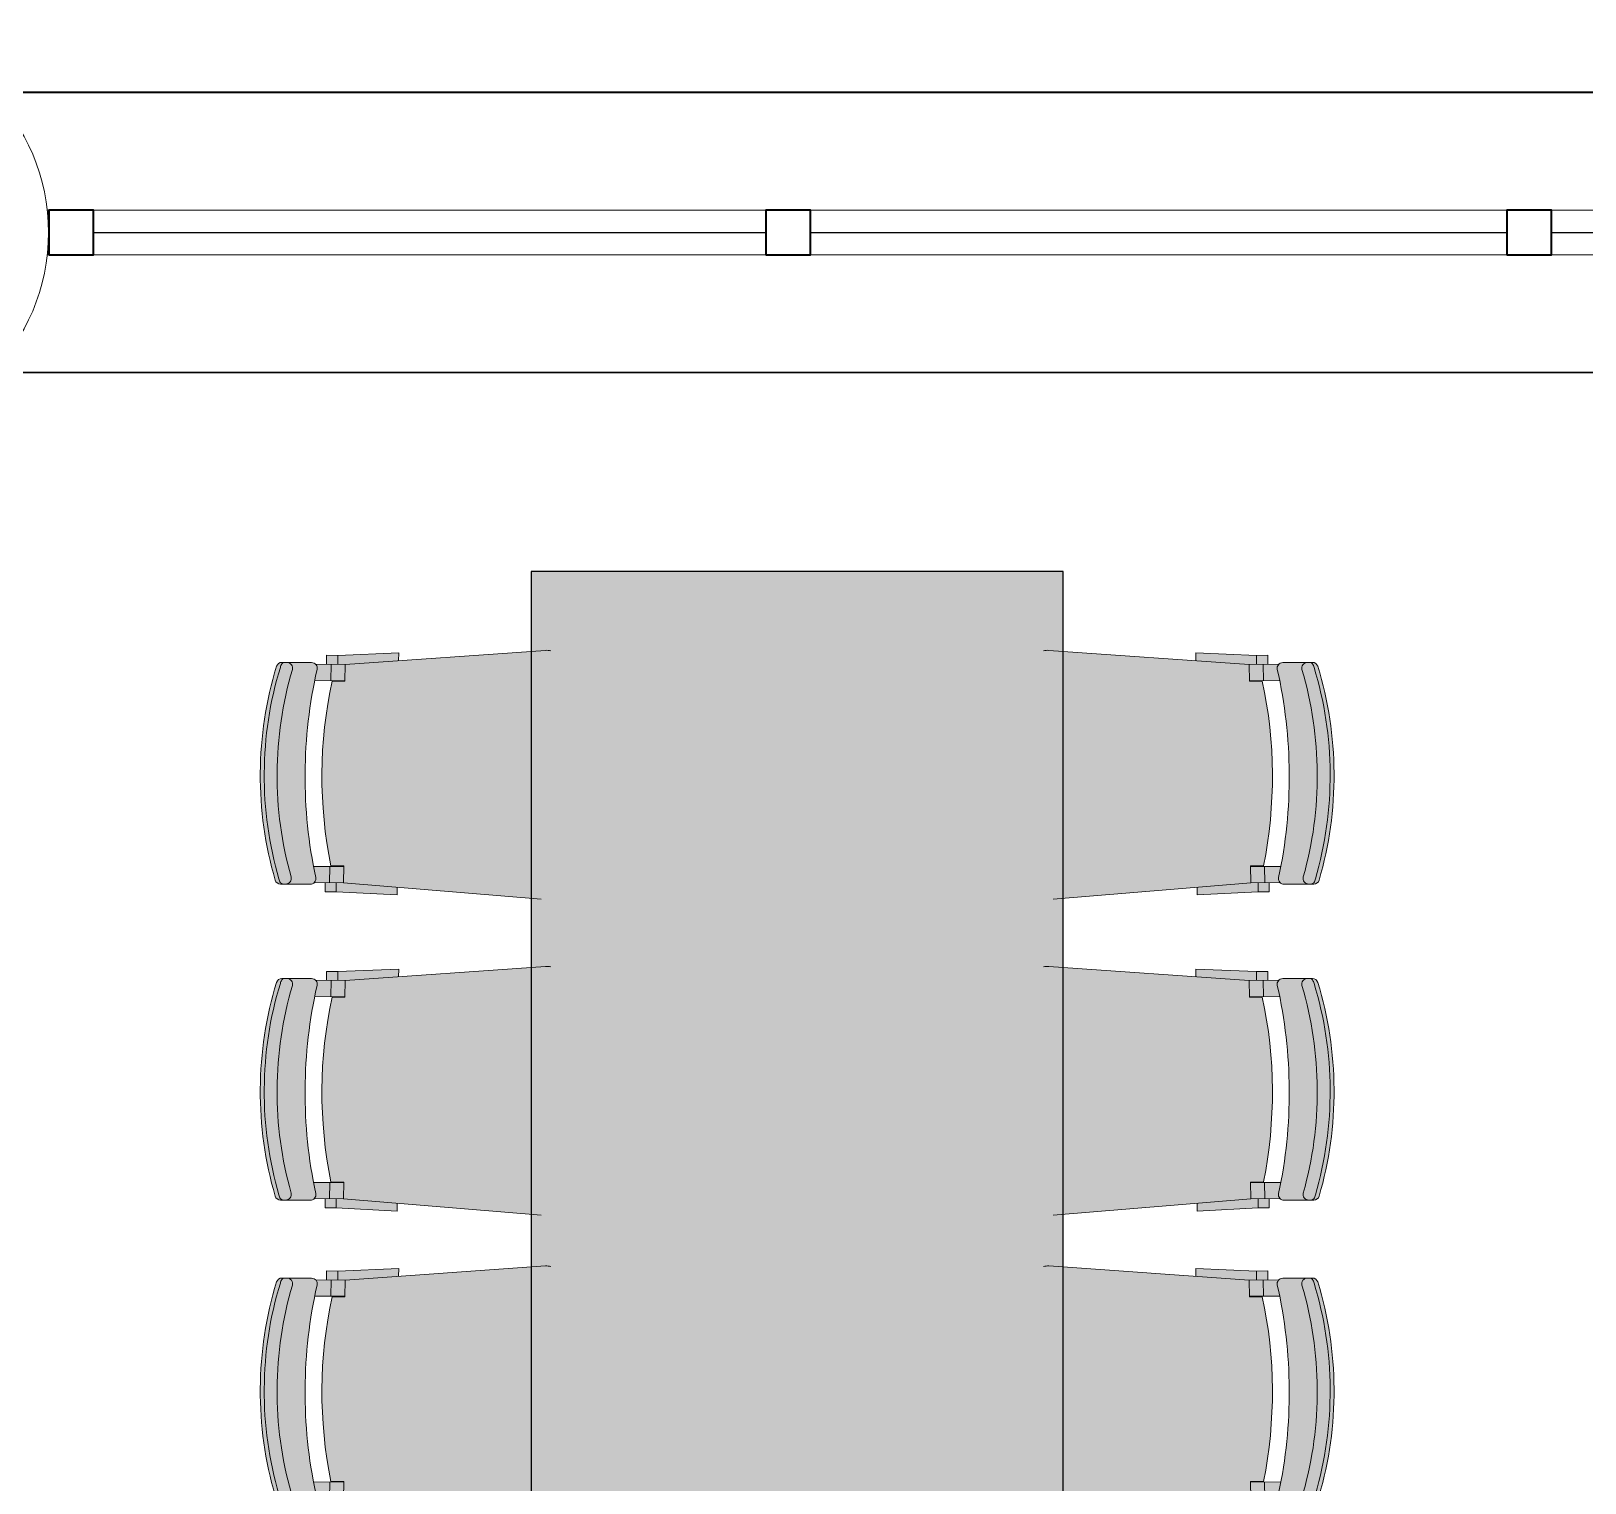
# Model space of a CAD drawing. Header units: millimetres. Extents: x -2729 to 15248, y -12439 to 5292.
# Drawn here: x 4020.7 to 4298.2, y -6480.2 to -6220.9 of the extents above; entities that cross this region are included whole.
import ezdxf

# ---------------------------------------------------------------- set-up
doc = ezdxf.new("R2010")
doc.units = ezdxf.units.MM
for name, color, linetype, lineweight in [('CAM', 155, 'Continuous', 15), ('DUVAR', 7, 'Continuous', 30), ('DUVAR 2_Ном_пера__60', 7, 'Continuous', 35), ('pencere_Ном_пера__80', 7, 'Continuous', 13), ('prekast_Ном_пера__80', 7, 'Continuous', 13)]:
    doc.layers.add(name, color=color, linetype=linetype, lineweight=lineweight)
doc.layers.add('pencere_Ном_пера__135', color=7, linetype='Continuous', lineweight=35, true_color=0x583767)
doc.layers.add('tefris', color=39, linetype='Continuous')

# ---------------------------------------------------------------- blocks, each defined once
blk = doc.blocks.new('dfgbdf')
at = {"layer": 'tefris', "color": 250, "lineweight": 9}
for p, q in [((-2454111.619684269, 525210.158802735), (-2454111.61313714, 525211.0721156007)), ((-2454072.020701715, 525209.8749354146), (-2454072.014154585, 525210.7882482801)), ((-2454111.619684269, 525210.158802735), (-2454111.651142441, 525205.7704439993)), ((-2454111.619684269, 525210.158802735), (-2454111.651142441, 525205.7704439993)), ((-2454072.020701715, 525209.8749354146), (-2454072.052159887, 525205.4865766789)), ((-2454072.020701715, 525209.8749354146), (-2454072.052159887, 525205.4865766789)), ((-2454111.393876919, 525199.8079857455), (-2454111.356269388, 525205.054168995)), ((-2454108.455731259, 525205.1188426953), (-2454108.493951429, 525199.7871974818)), ((-2454075.256584268, 525204.8808529217), (-2454075.294804439, 525199.5492077086)), ((-2454072.394878949, 525199.528419445), (-2454072.357271417, 525204.7746026947)), ((-2454112.985563781, 525203.1195695786), (-2454112.999900517, 525201.1196209646)), ((-2454112.985563781, 525203.1195695786), (-2454111.370220672, 525203.107989909)), ((-2454111.375956003, 525202.3079215129), (-2454108.476030512, 525202.2871332491)), ((-2454108.377466755, 525202.0864215513), (-2454108.393953999, 525199.7864806453)), ((-2454075.276883522, 525202.0491434757), (-2454072.376958031, 525202.0283552122)), ((-2454070.75587959, 525202.8168439397), (-2454072.371222701, 525202.8284236089)), ((-2454070.75587959, 525202.8168439397), (-2454070.770216322, 525200.816895326)), ((-2454114.364413285, 525164.5024694676), (-2454111.393876919, 525199.8079857455)), ((-2454112.999900517, 525201.1196209646), (-2454113.57778656, 525190.2564495396)), ((-2454112.999900517, 525201.1196209646), (-2454111.384557405, 525201.1080412957)), ((-2454111.393876919, 525199.8079857455), (-2454108.393953999, 525199.7864806453)), ((-2454075.378314627, 525201.8498654515), (-2454075.394801869, 525199.5499245452)), ((-2454075.394801869, 525199.5499245452), (-2454072.394878949, 525199.528419445)), ((-2454069.8998299, 525163.7397039934), (-2454072.394878949, 525199.528419445)), ((-2454070.770216322, 525200.816895326), (-2454072.385559435, 525200.828474995)), ((-2454070.770216322, 525200.816895326), (-2454070.348128059, 525189.946555534)), ((-2454113.57778656, 525190.2564495396), (-2454112.198356299, 525190.2465610235)), ((-2454070.348128059, 525189.946555534), (-2454071.727558321, 525189.95644405))]:
    blk.add_line(p, q, dxfattribs=at)
for centre, radius, start, end in [((-2454092.409191321, 525148.7779265486), 65.89265889045396, 89.45884940670703, 106.2935274857314), ((-2454092.409191321, 525148.7779265486), 65.19265889045396, 89.45884940670703, 106.2935274857314), ((-2454092.112385946, 525148.7757988839), 65.19265889045396, 72.8850311529628, 89.71970926283139), ((-2454092.109199028, 525148.7757760386), 65.89265889045396, 72.8850311529628, 89.71970926283139), ((-2454110.95488347, 525210.5468397918), 0.6645643387296895, 128.1842560686453, 174.5564035868221), ((-2454110.613162832, 525211.0649472337), 1, 106.424976356534, 179.5892793318425), ((-2454110.477309588, 525209.903743491), 1.465455548318734, 98.72199400806039, 127.3173746617995), ((-2454092.43093583, 525145.7446062912), 65.92605708526092, 89.4589154703867, 105.7679051027529), ((-2454092.130943537, 525145.7424557811), 65.92605708526092, 73.41065353881503, 89.71964317462334), ((-2454073.169802533, 525209.636302729), 1.465455548318734, 51.8611839938373, 80.45656463648214), ((-2454073.014128892, 525210.795416647), 1, 359.5892793318426, 72.75358231075933), ((-2454072.683058072, 525210.2724862649), 0.6645643387296895, 4.622155051725973, 50.99430259902947), ((-2454110.619709962, 525210.1516343682), 1, 179.5892793318425, 285.8993206494205), ((-2454073.020676022, 525209.8821037814), 1, 253.2792379985671, 359.5892793318426), ((-2454110.651168134, 525205.7632756322), 1, 179.5892793318425, 282.1716553241168), ((-2454092.605583447, 525121.3815767524), 85.28971260092196, 89.48851251595534, 102.0700716838015), ((-2454092.305591153, 525121.3794262424), 85.28971260092196, 77.10848695473183, 89.69004613117218), ((-2454073.052134194, 525205.4937450454), 1, 257.0069033155113, 359.5892793318426), ((-2454092.445793999, 525122.746649585), 80.92352941175771, 77.82438813700311, 101.3541705151467), ((-2454072.892565872, 525163.5310621646), 3, 344.9838835373608, 3.987984671885633)]:
    blk.add_arc(centre, radius, start, end, dxfattribs=at)
blk = doc.blocks.new('werheh')
at = {"true_color": 0x2c2321}
h = blk.add_hatch(color=250, dxfattribs=at)
h.dxf.hatch_style = 1
h.set_gradient(color1=(173, 173, 173), color2=(214, 214, 214), tint=1, name='SPHERICAL')
h.paths.add_polyline_path([(4298.72735855864, 7185.576822834097), (4203.727358558639, 7185.576822834097), (4203.727358558639, 6945.576822834097), (4298.72735855864, 6945.576822834097)])
at = {"layer": 'tefris'}
h = blk.add_hatch(color=33, dxfattribs=at)
h.set_gradient(color1=(172, 159, 128), one_color=1, tint=1, name='CYLINDER')
h.paths.add_polyline_path([(4158.256385005036, 7168.62843638592, -0.3305505333251211), (4159.218109989494, 7169.332611633965), (4159.73862118223, 7169.328624967753, 0.2427438629334576), (4159.195276710162, 7169.052749660598, 0.119052518395025), (4158.925511829511, 7168.419721479795, 0.0735875389792936), (4156.0527020413, 7149.551049766164, 0.0735875389735171), (4158.68154543634, 7130.646844130741, 0.1190525126681235), (4158.943110965148, 7130.010384235799, 0.2196094287040335), (4159.42456394942, 7129.730452231864), (4158.962330339432, 7129.733437693478, -0.3305455976475086), (4158.009799097157, 7130.449976519832, -0.0735875385497968), (4155.352728746323, 7149.557164161034, -0.0735875387030554)])
edge = h.paths.add_edge_path()
edge.add_ellipse((4267.573814427903, 7085.593258226905), major_axis=(-37.18174596169339, 119.3420201236629), ratio=0.4265283154215427, start_angle=36.98227490673814, end_angle=62.29266454166521)
edge.add_line((4205.220019611021, 7127.041401256608), (4170.226301738018, 7129.960692530997))
edge.add_line((4170.226301738018, 7129.960692530997), (4170.245677650398, 7132.960629959741))
edge.add_line((4170.245677650398, 7132.960629959509), (4167.945725620216, 7132.975484824424))
edge.add_arc((4247.274170160251, 7148.963464660603), 80.92352941115509, -192.13494639540033, -168.6051640350928, ccw=False)
edge.add_line((4168.158860641955, 7165.974796536295), (4170.458812670274, 7165.959941671264))
edge.add_line((4170.458812670274, 7165.959941671613), (4170.478188581256, 7168.959879100239))
edge.add_line((4170.478188581256, 7168.959879099658), (4206.265124168203, 7171.48032841951))
edge.add_arc((4206.475890026385, 7168.487741284805), 3.000000000802632, 75.03121227363641, 94.02865014046932, ccw=False)
h.paths.add_polyline_path([(4165.248592029283, 7130.907282575534, -0.4790289221056363), (4164.264001239514, 7129.699195411556), (4159.875647621187, 7129.727538785814, 0.500271849319481), (4160.843656137077, 7131.002148279488, -0.07128175433068201), (4158.352666087872, 7149.537788302788, -0.0712817547301692), (4161.082873266147, 7168.039705908543, 0.5002619448420746), (4160.131441339339, 7169.326712635264), (4164.519789605359, 7169.298369295929, -0.4790207402578018), (4165.488667106212, 7168.077665397698, 0.0549629285443206), (4163.352523060471, 7149.505495343391, 0.054962927260355)])
h.paths.add_polyline_path([(4156.0527020413, 7149.551049766164, -0.0735875389792797), (4158.925511829511, 7168.419721479795, -0.1254224069759553), (4159.217610341921, 7169.081983077725, -0.2281353875295868), (4159.73862118223, 7169.328624967753), (4160.131409647366, 7169.326712839572), (4160.131441331425, 7169.326712634682, -0.4988503369004011), (4161.084160490385, 7168.044037442688, 0.071298977506095), (4158.352666087872, 7149.537788302788, 0.0712989770642944), (4160.844887301283, 7130.99780049062, -0.4988602312897345), (4159.875647621187, 7129.727538786164), (4159.424563947091, 7129.730452232329, -0.205143870496195), (4158.965065166311, 7129.980864718357, -0.1254224130629383), (4158.68154543634, 7130.646844130741, -0.0735875389735347)])
h.paths.add_polyline_path([(4179.788295028223, 7129.162999536643), (4179.779385559218, 7127.783562606001), (4168.915806718128, 7128.353738410199), (4168.92623990118, 7129.969089333466), (4170.226301738018, 7129.960692530997)])
h.paths.add_polyline_path([(4180.058597406328, 7171.013430163064), (4180.049687937325, 7169.633993232422), (4170.478188581256, 7168.959879099658), (4169.178126745349, 7168.968275902128), (4169.188559927004, 7170.58362682528)])
h.paths.add_polyline_path([(4167.178168459287, 7168.981193176505), (4167.188601642339, 7170.596544099073), (4169.188559927004, 7170.58362682528), (4169.178126745349, 7168.968275902128)])
h.paths.add_polyline_path([(4168.92623990118, 7129.969089333466), (4168.915806718128, 7128.353738410199), (4166.915848432066, 7128.366655685158), (4166.926281614187, 7129.982006607846)])
h.paths.add_polyline_path([(4167.745083930395, 7132.87677863779), (4167.726353881373, 7129.976839123559), (4164.980093119157, 7129.994576594825, 0.2540112033113549), (4165.247856654183, 7130.910709315829, -0.0059357257269831), (4164.846550900446, 7132.895499601062)])
h = blk.add_hatch(color=33, dxfattribs=at)
h.set_gradient(color1=(172, 159, 128), one_color=1, tint=1, name='CYLINDER')
h.paths.add_polyline_path([(4344.198332112242, 7168.62843638592, 0.3305505333251211), (4343.236607127781, 7169.332611633965), (4342.716095935045, 7169.328624967753, -0.2427438629334576), (4343.259440407115, 7169.052749660598, -0.119052518395025), (4343.529205287764, 7168.419721479795, -0.0735875389792936), (4346.402015075978, 7149.551049766164, -0.0735875389735171), (4343.773171680939, 7130.646844130741, -0.1190525126681235), (4343.511606152128, 7130.010384235799, -0.2196094287040335), (4343.030153167858, 7129.730452231864), (4343.492386777844, 7129.733437693478, 0.3305455976475086), (4344.444918020122, 7130.449976519832, 0.0735875385497968), (4347.101988370955, 7149.557164161034, 0.0735875387030554)])
edge = h.paths.add_edge_path()
edge.add_ellipse((4234.880902689375, 7085.593258226905), major_axis=(37.18174596169347, 119.342020123663), ratio=0.4265283154215427, start_angle=297.7073354583348, end_angle=323.01772509326184, ccw=False)
edge.add_line((4297.234697506256, 7127.041401256608), (4332.228415379261, 7129.960692530997))
edge.add_line((4332.228415379261, 7129.960692530997), (4332.209039466881, 7132.960629959741))
edge.add_line((4332.209039466881, 7132.960629959509), (4334.508991497062, 7132.975484824424))
edge.add_arc((4255.180546957027, 7148.963464660603), 80.92352941115509, 348.6051640350929, 372.1349463954003)
edge.add_line((4334.295856475324, 7165.974796536295), (4331.995904447003, 7165.959941671264))
edge.add_line((4331.995904447003, 7165.959941671613), (4331.976528536022, 7168.959879100239))
edge.add_line((4331.976528536022, 7168.959879099658), (4296.189592949072, 7171.48032841951))
edge.add_arc((4295.978827090893, 7168.487741284805), 3.000000000802632, 85.97134985953069, 104.9687877263637)
h.paths.add_polyline_path([(4337.206125087995, 7130.907282575534, 0.4790289221056363), (4338.190715877764, 7129.699195411556), (4342.579069496092, 7129.727538785814, -0.500271849319481), (4341.611060980201, 7131.002148279488, 0.07128175433068201), (4344.102051029407, 7149.537788302788, 0.0712817547301692), (4341.37184385113, 7168.039705908543, -0.5002619448420746), (4342.323275777935, 7169.326712635264), (4337.934927511919, 7169.298369295929, 0.4790207402578018), (4336.966050011064, 7168.077665397698, -0.0549629285443206), (4339.102194056804, 7149.505495343391, -0.054962927260355)])
h.paths.add_polyline_path([(4346.402015075978, 7149.551049766164, 0.0735875389792797), (4343.529205287764, 7168.419721479795, 0.1254224069759553), (4343.237106775358, 7169.081983077725, 0.2281353875295868), (4342.716095935045, 7169.328624967753), (4342.323307469912, 7169.326712839572), (4342.323275785852, 7169.326712634682, 0.4988503369004011), (4341.370556626894, 7168.044037442688, -0.071298977506095), (4344.102051029407, 7149.537788302788, -0.0712989770642944), (4341.609829815995, 7130.99780049062, 0.4988602312897345), (4342.579069496092, 7129.727538786164), (4343.030153170187, 7129.730452232329, 0.205143870496195), (4343.489651950967, 7129.980864718357, 0.1254224130629383), (4343.773171680939, 7130.646844130741, 0.0735875389735347)])
h.paths.add_polyline_path([(4322.666422089056, 7129.162999536643), (4322.67533155806, 7127.783562606001), (4333.53891039915, 7128.353738410199), (4333.528477216098, 7129.969089333466), (4332.228415379261, 7129.960692530997)])
h.paths.add_polyline_path([(4322.396119710947, 7171.013430163064), (4322.405029179953, 7169.633993232422), (4331.976528536022, 7168.959879099658), (4333.276590371929, 7168.968275902128), (4333.266157190275, 7170.58362682528)])
h.paths.add_polyline_path([(4335.276548657991, 7168.981193176505), (4335.266115474939, 7170.596544099073), (4333.266157190275, 7170.58362682528), (4333.276590371929, 7168.968275902128)])
h.paths.add_polyline_path([(4333.528477216098, 7129.969089333466), (4333.53891039915, 7128.353738410199), (4335.538868685212, 7128.366655685158), (4335.528435503092, 7129.982006607846)])
h.paths.add_polyline_path([(4334.709633186884, 7132.87677863779), (4334.728363235906, 7129.976839123559), (4337.47462399812, 7129.994576594825, -0.2540112033113549), (4337.206860463093, 7130.910709315829, 0.0059357257269831), (4337.608166216829, 7132.895499601062)])
h = blk.add_hatch(color=33, dxfattribs=at)
h.set_gradient(color1=(172, 159, 128), one_color=1, tint=1, name='CYLINDER')
h.paths.add_polyline_path([(4170.459458533166, 7166.059939585544), (4167.959510676984, 7166.076086177757), (4167.978240725076, 7168.976025692455), (4170.478188581256, 7168.959879099658)])
h.paths.add_polyline_path([(4167.978240725076, 7168.976025692455), (4167.959510676984, 7166.076086177757), (4165.060977647971, 7166.094807141959, -0.0059357249099136), (4165.487887406214, 7168.074247899732, 0.254011277546088), (4165.231979961929, 7168.993763163487)])
h.paths.add_polyline_path([(4170.226301738018, 7129.960692530997), (4167.726353881373, 7129.976839123559), (4167.745083930395, 7132.87677863779), (4170.245031785177, 7132.860632045695)])
h = blk.add_hatch(color=33, dxfattribs=at)
h.set_gradient(color1=(172, 159, 128), one_color=1, tint=1, name='CYLINDER')
h.paths.add_polyline_path([(4331.995258584112, 7166.059939585544), (4334.495206440291, 7166.076086177757), (4334.476476392202, 7168.976025692455), (4331.976528536022, 7168.959879099658)])
h.paths.add_polyline_path([(4334.476476392202, 7168.976025692455), (4334.495206440291, 7166.076086177757), (4337.393739469308, 7166.094807141959, 0.0059357249099136), (4336.966829711065, 7168.074247899732, -0.254011277546088), (4337.222737155348, 7168.993763163487)])
h.paths.add_polyline_path([(4332.228415379261, 7129.960692530997), (4334.728363235906, 7129.976839123559), (4334.709633186884, 7132.87677863779), (4332.209685332101, 7132.860632045695)])
h = blk.add_hatch(color=33, dxfattribs=at)
h.set_gradient(color1=(172, 159, 128), one_color=1, tint=1, name='CYLINDER')
h.paths.add_polyline_path([(4158.256385005036, 7112.174126291629, -0.3305505333251211), (4159.218109989494, 7112.878301539673), (4159.73862118223, 7112.874314873462, 0.2427438629334576), (4159.195276710162, 7112.598439566309, 0.119052518395025), (4158.925511829511, 7111.965411385504, 0.0735875389792936), (4156.0527020413, 7093.096739671873, 0.0735875389735171), (4158.68154543634, 7074.192534036451, 0.1190525126681235), (4158.943110965148, 7073.556074141507, 0.2196094287040335), (4159.42456394942, 7073.276142137571), (4158.962330339432, 7073.279127599187, -0.3305455976475086), (4158.009799097157, 7073.995666425541, -0.0735875385497968), (4155.352728746323, 7093.102854066744, -0.0735875387030554)])
edge = h.paths.add_edge_path()
edge.add_ellipse((4267.573814427903, 7029.138948132615), major_axis=(-37.18174596169339, 119.3420201236629), ratio=0.4265283154215427, start_angle=36.98227490673814, end_angle=62.29266454166521)
edge.add_line((4205.220019611021, 7070.587091162316), (4170.226301738018, 7073.506382436706))
edge.add_line((4170.226301738018, 7073.506382436706), (4170.245677650398, 7076.506319865451))
edge.add_line((4170.245677650398, 7076.506319865217), (4167.945725620216, 7076.521174730133))
edge.add_arc((4247.274170160251, 7092.509154566313), 80.92352941115509, -192.13494639540033, -168.6051640350928, ccw=False)
edge.add_line((4168.158860641955, 7109.520486442005), (4170.458812670274, 7109.505631576973))
edge.add_line((4170.458812670274, 7109.505631577325), (4170.478188581256, 7112.50556900595))
edge.add_line((4170.478188581256, 7112.505569005368), (4206.265124168203, 7115.026018325223))
edge.add_arc((4206.475890026385, 7112.033431190514), 3.000000000802632, 75.03121227363641, 94.02865014046932, ccw=False)
h.paths.add_polyline_path([(4165.248592029283, 7074.452972481243, -0.4790289221056363), (4164.264001239514, 7073.244885317265), (4159.875647621187, 7073.273228691523, 0.500271849319481), (4160.843656137077, 7074.547838185196, -0.07128175433068201), (4158.352666087872, 7093.083478208498, -0.0712817547301692), (4161.082873266147, 7111.585395814252, 0.5002619448420746), (4160.131441339339, 7112.872402540972), (4164.519789605359, 7112.84405920164, -0.4790207402578018), (4165.488667106212, 7111.623355303407, 0.0549629285443206), (4163.352523060471, 7093.051185249102, 0.054962927260355)])
h.paths.add_polyline_path([(4156.0527020413, 7093.096739671873, -0.0735875389792797), (4158.925511829511, 7111.965411385504, -0.1254224069759553), (4159.217610341921, 7112.627672983433, -0.2281353875295868), (4159.73862118223, 7112.874314873462), (4160.131409647366, 7112.87240274528), (4160.131441331425, 7112.872402540391, -0.4988503369004011), (4161.084160490385, 7111.589727348399, 0.071298977506095), (4158.352666087872, 7093.083478208498, 0.0712989770642944), (4160.844887301283, 7074.54349039633, -0.4988602312897345), (4159.875647621187, 7073.273228691873), (4159.424563947091, 7073.276142138039, -0.205143870496195), (4158.965065166311, 7073.526554624066, -0.1254224130629383), (4158.68154543634, 7074.192534036451, -0.0735875389735347)])
h.paths.add_polyline_path([(4179.788295028223, 7072.708689442352), (4179.779385559218, 7071.329252511711), (4168.915806718128, 7071.899428315908), (4168.92623990118, 7073.514779239177), (4170.226301738018, 7073.506382436706)])
h.paths.add_polyline_path([(4180.058597406328, 7114.559120068774), (4180.049687937325, 7113.179683138133), (4170.478188581256, 7112.505569005368), (4169.178126745349, 7112.513965807838), (4169.188559927004, 7114.129316730991)])
h.paths.add_polyline_path([(4167.178168459287, 7112.526883082215), (4167.188601642339, 7114.142234004784), (4169.188559927004, 7114.129316730991), (4169.178126745349, 7112.513965807838)])
h.paths.add_polyline_path([(4168.92623990118, 7073.514779239177), (4168.915806718128, 7071.899428315908), (4166.915848432066, 7071.912345590867), (4166.926281614187, 7073.527696513553)])
h.paths.add_polyline_path([(4167.745083930395, 7076.422468543498), (4167.726353881373, 7073.522529029267), (4164.980093119157, 7073.540266500535, 0.2540112033113549), (4165.247856654183, 7074.456399221538, -0.0059357257269831), (4164.846550900446, 7076.441189506771)])
h = blk.add_hatch(color=33, dxfattribs=at)
h.set_gradient(color1=(172, 159, 128), one_color=1, tint=1, name='CYLINDER')
h.paths.add_polyline_path([(4170.459458533166, 7109.605629491252), (4167.959510676984, 7109.621776083468), (4167.978240725076, 7112.521715598164), (4170.478188581256, 7112.505569005368)])
h.paths.add_polyline_path([(4167.978240725076, 7112.521715598164), (4167.959510676984, 7109.621776083468), (4165.060977647971, 7109.640497047671, -0.0059357249099136), (4165.487887406214, 7111.619937805442, 0.254011277546088), (4165.231979961929, 7112.539453069196)])
h.paths.add_polyline_path([(4170.226301738018, 7073.506382436706), (4167.726353881373, 7073.522529029267), (4167.745083930395, 7076.422468543498), (4170.245031785177, 7076.406321951403)])
h = blk.add_hatch(color=33, dxfattribs=at)
h.set_gradient(color1=(172, 159, 128), one_color=1, tint=1, name='CYLINDER')
h.paths.add_polyline_path([(4344.198332112242, 7112.174126291629, 0.3305505333251211), (4343.236607127781, 7112.878301539673), (4342.716095935045, 7112.874314873462, -0.2427438629334576), (4343.259440407115, 7112.598439566309, -0.119052518395025), (4343.529205287764, 7111.965411385504, -0.0735875389792936), (4346.402015075978, 7093.096739671873, -0.0735875389735171), (4343.773171680939, 7074.192534036451, -0.1190525126681235), (4343.511606152128, 7073.556074141507, -0.2196094287040335), (4343.030153167858, 7073.276142137571), (4343.492386777844, 7073.279127599187, 0.3305455976475086), (4344.444918020122, 7073.995666425541, 0.0735875385497968), (4347.101988370955, 7093.102854066744, 0.0735875387030554)])
edge = h.paths.add_edge_path()
edge.add_ellipse((4234.880902689375, 7029.138948132615), major_axis=(37.18174596169347, 119.342020123663), ratio=0.4265283154215427, start_angle=297.7073354583348, end_angle=323.01772509326184, ccw=False)
edge.add_line((4297.234697506256, 7070.587091162316), (4332.228415379261, 7073.506382436706))
edge.add_line((4332.228415379261, 7073.506382436706), (4332.209039466881, 7076.506319865451))
edge.add_line((4332.209039466881, 7076.506319865217), (4334.508991497062, 7076.521174730133))
edge.add_arc((4255.180546957027, 7092.509154566313), 80.92352941115509, 348.6051640350929, 372.1349463954003)
edge.add_line((4334.295856475324, 7109.520486442005), (4331.995904447003, 7109.505631576973))
edge.add_line((4331.995904447003, 7109.505631577325), (4331.976528536022, 7112.50556900595))
edge.add_line((4331.976528536022, 7112.505569005368), (4296.189592949072, 7115.026018325223))
edge.add_arc((4295.978827090893, 7112.033431190514), 3.000000000802632, 85.97134985953069, 104.9687877263637)
h.paths.add_polyline_path([(4337.206125087995, 7074.452972481243, 0.4790289221056363), (4338.190715877764, 7073.244885317265), (4342.579069496092, 7073.273228691523, -0.500271849319481), (4341.611060980201, 7074.547838185196, 0.07128175433068201), (4344.102051029407, 7093.083478208498, 0.0712817547301692), (4341.37184385113, 7111.585395814252, -0.5002619448420746), (4342.323275777935, 7112.872402540972), (4337.934927511919, 7112.84405920164, 0.4790207402578018), (4336.966050011064, 7111.623355303407, -0.0549629285443206), (4339.102194056804, 7093.051185249102, -0.054962927260355)])
h.paths.add_polyline_path([(4346.402015075978, 7093.096739671873, 0.0735875389792797), (4343.529205287764, 7111.965411385504, 0.1254224069759553), (4343.237106775358, 7112.627672983433, 0.2281353875295868), (4342.716095935045, 7112.874314873462), (4342.323307469912, 7112.87240274528), (4342.323275785852, 7112.872402540391, 0.4988503369004011), (4341.370556626894, 7111.589727348399, -0.071298977506095), (4344.102051029407, 7093.083478208498, -0.0712989770642944), (4341.609829815995, 7074.54349039633, 0.4988602312897345), (4342.579069496092, 7073.273228691873), (4343.030153170187, 7073.276142138039, 0.205143870496195), (4343.489651950967, 7073.526554624066, 0.1254224130629383), (4343.773171680939, 7074.192534036451, 0.0735875389735347)])
h.paths.add_polyline_path([(4322.666422089056, 7072.708689442352), (4322.67533155806, 7071.329252511711), (4333.53891039915, 7071.899428315908), (4333.528477216098, 7073.514779239177), (4332.228415379261, 7073.506382436706)])
h.paths.add_polyline_path([(4322.396119710947, 7114.559120068774), (4322.405029179953, 7113.179683138133), (4331.976528536022, 7112.505569005368), (4333.276590371929, 7112.513965807838), (4333.266157190275, 7114.129316730991)])
h.paths.add_polyline_path([(4335.276548657991, 7112.526883082215), (4335.266115474939, 7114.142234004784), (4333.266157190275, 7114.129316730991), (4333.276590371929, 7112.513965807838)])
h.paths.add_polyline_path([(4333.528477216098, 7073.514779239177), (4333.53891039915, 7071.899428315908), (4335.538868685212, 7071.912345590867), (4335.528435503092, 7073.527696513553)])
h.paths.add_polyline_path([(4334.709633186884, 7076.422468543498), (4334.728363235906, 7073.522529029267), (4337.47462399812, 7073.540266500535, -0.2540112033113549), (4337.206860463093, 7074.456399221538, 0.0059357257269831), (4337.608166216829, 7076.441189506771)])
h = blk.add_hatch(color=33, dxfattribs=at)
h.set_gradient(color1=(172, 159, 128), one_color=1, tint=1, name='CYLINDER')
h.paths.add_polyline_path([(4331.995258584112, 7109.605629491252), (4334.495206440291, 7109.621776083468), (4334.476476392202, 7112.521715598164), (4331.976528536022, 7112.505569005368)])
h.paths.add_polyline_path([(4334.476476392202, 7112.521715598164), (4334.495206440291, 7109.621776083468), (4337.393739469308, 7109.640497047671, 0.0059357249099136), (4336.966829711065, 7111.619937805442, -0.254011277546088), (4337.222737155348, 7112.539453069196)])
h.paths.add_polyline_path([(4332.228415379261, 7073.506382436706), (4334.728363235906, 7073.522529029267), (4334.709633186884, 7076.422468543498), (4332.209685332101, 7076.406321951403)])
h = blk.add_hatch(color=33, dxfattribs=at)
h.set_gradient(color1=(172, 159, 128), one_color=1, tint=1, name='CYLINDER')
h.paths.add_polyline_path([(4158.256385005036, 7058.661055076616, -0.3305505333251211), (4159.218109989494, 7059.365230324658), (4159.73862118223, 7059.361243658448, 0.2427438629334576), (4159.195276710162, 7059.085368351294, 0.119052518395025), (4158.925511829511, 7058.452340170489, 0.0735875389792936), (4156.0527020413, 7039.583668456859, 0.0735875389735171), (4158.68154543634, 7020.679462821438, 0.1190525126681235), (4158.943110965148, 7020.043002926492, 0.2196094287040335), (4159.42456394942, 7019.763070922559), (4158.962330339432, 7019.766056384175, -0.3305455976475086), (4158.009799097157, 7020.482595210528, -0.0735875385497968), (4155.352728746323, 7039.589782851731, -0.0735875387030554)])
edge = h.paths.add_edge_path()
edge.add_ellipse((4267.573814427903, 6975.625876917603), major_axis=(-37.18174596169339, 119.3420201236629), ratio=0.4265283154215427, start_angle=36.98227490673814, end_angle=62.29266454166521)
edge.add_line((4205.220019611021, 7017.074019947305), (4170.226301738018, 7019.993311221694))
edge.add_line((4170.226301738018, 7019.993311221694), (4170.245677650398, 7022.993248650435))
edge.add_line((4170.245677650398, 7022.993248650204), (4167.945725620216, 7023.008103515121))
edge.add_arc((4247.274170160251, 7038.9960833513), 80.92352941115509, -192.13494639540033, -168.6051640350928, ccw=False)
edge.add_line((4168.158860641955, 7056.007415226994), (4170.458812670274, 7055.992560361959))
edge.add_line((4170.458812670274, 7055.99256036231), (4170.478188581256, 7058.992497790936))
edge.add_line((4170.478188581256, 7058.992497790353), (4206.265124168203, 7061.512947110207))
edge.add_arc((4206.475890026385, 7058.5203599755), 3.000000000802632, 75.03121227363641, 94.02865014046932, ccw=False)
h.paths.add_polyline_path([(4165.248592029283, 7020.939901266229, -0.4790289221056363), (4164.264001239514, 7019.731814102252), (4159.875647621187, 7019.76015747651, 0.500271849319481), (4160.843656137077, 7021.034766970186, -0.07128175433068201), (4158.352666087872, 7039.570406993482, -0.0712817547301692), (4161.082873266147, 7058.072324599237, 0.5002619448420746), (4160.131441339339, 7059.359331325961), (4164.519789605359, 7059.330987986625, -0.4790207402578018), (4165.488667106212, 7058.110284088392, 0.0549629285443206), (4163.352523060471, 7039.538114034087, 0.054962927260355)])
h.paths.add_polyline_path([(4156.0527020413, 7039.583668456859, -0.0735875389792797), (4158.925511829511, 7058.452340170489, -0.1254224069759553), (4159.217610341921, 7059.114601768418, -0.2281353875295868), (4159.73862118223, 7059.361243658448), (4160.131409647366, 7059.359331530269), (4160.131441331425, 7059.359331325379, -0.4988503369004011), (4161.084160490385, 7058.076656133384, 0.071298977506095), (4158.352666087872, 7039.570406993482, 0.0712989770642944), (4160.844887301283, 7021.030419181316, -0.4988602312897345), (4159.875647621187, 7019.760157476858), (4159.424563947091, 7019.763070923025, -0.205143870496195), (4158.965065166311, 7020.013483409053, -0.1254224130629383), (4158.68154543634, 7020.679462821438, -0.0735875389735347)])
h.paths.add_polyline_path([(4179.788295028223, 7019.195618227339), (4179.779385559218, 7017.816181296699), (4168.915806718128, 7018.386357100895), (4168.92623990118, 7020.001708024164), (4170.226301738018, 7019.993311221694)])
h.paths.add_polyline_path([(4180.058597406328, 7061.046048853761), (4180.049687937325, 7059.66661192312), (4170.478188581256, 7058.992497790353), (4169.178126745349, 7059.000894592824), (4169.188559927004, 7060.616245515977)])
h.paths.add_polyline_path([(4167.178168459287, 7059.013811867199), (4167.188601642339, 7060.629162789771), (4169.188559927004, 7060.616245515977), (4169.178126745349, 7059.000894592824)])
h.paths.add_polyline_path([(4168.92623990118, 7020.001708024164), (4168.915806718128, 7018.386357100895), (4166.915848432066, 7018.399274375854), (4166.926281614187, 7020.014625298539)])
h.paths.add_polyline_path([(4167.745083930395, 7022.909397328487), (4167.726353881373, 7020.009457814256), (4164.980093119157, 7020.027195285521, 0.2540112033113549), (4165.247856654183, 7020.943328006523, -0.0059357257269831), (4164.846550900446, 7022.928118291758)])
h = blk.add_hatch(color=33, dxfattribs=at)
h.set_gradient(color1=(172, 159, 128), one_color=1, tint=1, name='CYLINDER')
h.paths.add_polyline_path([(4344.198332112242, 7058.661055076616, 0.3305505333251211), (4343.236607127781, 7059.365230324658), (4342.716095935045, 7059.361243658448, -0.2427438629334576), (4343.259440407115, 7059.085368351294, -0.119052518395025), (4343.529205287764, 7058.452340170489, -0.0735875389792936), (4346.402015075978, 7039.583668456859, -0.0735875389735171), (4343.773171680939, 7020.679462821438, -0.1190525126681235), (4343.511606152128, 7020.043002926492, -0.2196094287040335), (4343.030153167858, 7019.763070922559), (4343.492386777844, 7019.766056384175, 0.3305455976475086), (4344.444918020122, 7020.482595210528, 0.0735875385497968), (4347.101988370955, 7039.589782851731, 0.0735875387030554)])
edge = h.paths.add_edge_path()
edge.add_ellipse((4234.880902689375, 6975.625876917603), major_axis=(37.18174596169347, 119.342020123663), ratio=0.4265283154215427, start_angle=297.7073354583348, end_angle=323.01772509326184, ccw=False)
edge.add_line((4297.234697506256, 7017.074019947305), (4332.228415379261, 7019.993311221694))
edge.add_line((4332.228415379261, 7019.993311221694), (4332.209039466881, 7022.993248650435))
edge.add_line((4332.209039466881, 7022.993248650204), (4334.508991497062, 7023.008103515121))
edge.add_arc((4255.180546957027, 7038.9960833513), 80.92352941115509, 348.6051640350929, 372.1349463954003)
edge.add_line((4334.295856475324, 7056.007415226994), (4331.995904447003, 7055.992560361959))
edge.add_line((4331.995904447003, 7055.99256036231), (4331.976528536022, 7058.992497790936))
edge.add_line((4331.976528536022, 7058.992497790353), (4296.189592949072, 7061.512947110207))
edge.add_arc((4295.978827090893, 7058.5203599755), 3.000000000802632, 85.97134985953069, 104.9687877263637)
h.paths.add_polyline_path([(4337.206125087995, 7020.939901266229, 0.4790289221056363), (4338.190715877764, 7019.731814102252), (4342.579069496092, 7019.76015747651, -0.500271849319481), (4341.611060980201, 7021.034766970186, 0.07128175433068201), (4344.102051029407, 7039.570406993482, 0.0712817547301692), (4341.37184385113, 7058.072324599237, -0.5002619448420746), (4342.323275777935, 7059.359331325961), (4337.934927511919, 7059.330987986625, 0.4790207402578018), (4336.966050011064, 7058.110284088392, -0.0549629285443206), (4339.102194056804, 7039.538114034087, -0.054962927260355)])
h.paths.add_polyline_path([(4346.402015075978, 7039.583668456859, 0.0735875389792797), (4343.529205287764, 7058.452340170489, 0.1254224069759553), (4343.237106775358, 7059.114601768418, 0.2281353875295868), (4342.716095935045, 7059.361243658448), (4342.323307469912, 7059.359331530269), (4342.323275785852, 7059.359331325379, 0.4988503369004011), (4341.370556626894, 7058.076656133384, -0.071298977506095), (4344.102051029407, 7039.570406993482, -0.0712989770642944), (4341.609829815995, 7021.030419181316, 0.4988602312897345), (4342.579069496092, 7019.760157476858), (4343.030153170187, 7019.763070923025, 0.205143870496195), (4343.489651950967, 7020.013483409053, 0.1254224130629383), (4343.773171680939, 7020.679462821438, 0.0735875389735347)])
h.paths.add_polyline_path([(4322.666422089056, 7019.195618227339), (4322.67533155806, 7017.816181296699), (4333.53891039915, 7018.386357100895), (4333.528477216098, 7020.001708024164), (4332.228415379261, 7019.993311221694)])
h.paths.add_polyline_path([(4322.396119710947, 7061.046048853761), (4322.405029179953, 7059.66661192312), (4331.976528536022, 7058.992497790353), (4333.276590371929, 7059.000894592824), (4333.266157190275, 7060.616245515977)])
h.paths.add_polyline_path([(4335.276548657991, 7059.013811867199), (4335.266115474939, 7060.629162789771), (4333.266157190275, 7060.616245515977), (4333.276590371929, 7059.000894592824)])
h.paths.add_polyline_path([(4333.528477216098, 7020.001708024164), (4333.53891039915, 7018.386357100895), (4335.538868685212, 7018.399274375854), (4335.528435503092, 7020.014625298539)])
h.paths.add_polyline_path([(4334.709633186884, 7022.909397328487), (4334.728363235906, 7020.009457814256), (4337.47462399812, 7020.027195285521, -0.2540112033113549), (4337.206860463093, 7020.943328006523, 0.0059357257269831), (4337.608166216829, 7022.928118291758)])
h = blk.add_hatch(color=33, dxfattribs=at)
h.set_gradient(color1=(172, 159, 128), one_color=1, tint=1, name='CYLINDER')
h.paths.add_polyline_path([(4170.459458533166, 7056.092558276239), (4167.959510676984, 7056.108704868453), (4167.978240725076, 7059.00864438315), (4170.478188581256, 7058.992497790353)])
h.paths.add_polyline_path([(4167.978240725076, 7059.00864438315), (4167.959510676984, 7056.108704868453), (4165.060977647971, 7056.127425832657, -0.0059357249099136), (4165.487887406214, 7058.106866590429, 0.254011277546088), (4165.231979961929, 7059.026381854184)])
h.paths.add_polyline_path([(4170.226301738018, 7019.993311221694), (4167.726353881373, 7020.009457814256), (4167.745083930395, 7022.909397328487), (4170.245031785177, 7022.893250736389)])
h = blk.add_hatch(color=33, dxfattribs=at)
h.set_gradient(color1=(172, 159, 128), one_color=1, tint=1, name='CYLINDER')
h.paths.add_polyline_path([(4331.995258584112, 7056.092558276239), (4334.495206440291, 7056.108704868453), (4334.476476392202, 7059.00864438315), (4331.976528536022, 7058.992497790353)])
h.paths.add_polyline_path([(4334.476476392202, 7059.00864438315), (4334.495206440291, 7056.108704868453), (4337.393739469308, 7056.127425832657, 0.0059357249099136), (4336.966829711065, 7058.106866590429, -0.254011277546088), (4337.222737155348, 7059.026381854184)])
h.paths.add_polyline_path([(4332.228415379261, 7019.993311221694), (4334.728363235906, 7020.009457814256), (4334.709633186884, 7022.909397328487), (4332.209685332101, 7022.893250736389)])
h = blk.add_hatch(color=33, dxfattribs=at)
h.set_gradient(color1=(172, 159, 128), one_color=1, tint=1, name='CYLINDER')
h.paths.add_polyline_path([(4158.256385005036, 6998.267701968393, -0.3305505333251211), (4159.218109989494, 6998.971877216438), (4159.73862118223, 6998.967890550224, 0.2427438629334576), (4159.195276710162, 6998.692015243072, 0.119052518395025), (4158.925511829511, 6998.058987062268, 0.0735875389792936), (4156.0527020413, 6979.190315348636, 0.0735875389735171), (4158.68154543634, 6960.286109713216, 0.1190525126681235), (4158.943110965148, 6959.649649818271, 0.2196094287040335), (4159.42456394942, 6959.369717814337), (4158.962330339432, 6959.372703275953, -0.3305455976475086), (4158.009799097157, 6960.089242102306, -0.0735875385497968), (4155.352728746323, 6979.196429743511, -0.0735875387030554)])
edge = h.paths.add_edge_path()
edge.add_ellipse((4267.573814427903, 6915.232523809379), major_axis=(-37.18174596169339, 119.3420201236629), ratio=0.4265283154215427, start_angle=36.98227490673814, end_angle=62.29266454166521)
edge.add_line((4205.220019611021, 6956.680666839084), (4170.226301738018, 6959.59995811347))
edge.add_line((4170.226301738018, 6959.59995811347), (4170.245677650398, 6962.599895542216))
edge.add_line((4170.245677650398, 6962.599895541981), (4167.945725620216, 6962.614750406899))
edge.add_arc((4247.274170160251, 6978.602730243078), 80.92352941115509, -192.13494639540033, -168.6051640350928, ccw=False)
edge.add_line((4168.158860641955, 6995.614062118773), (4170.458812670274, 6995.599207253736))
edge.add_line((4170.458812670274, 6995.599207254087), (4170.478188581256, 6998.599144682714))
edge.add_line((4170.478188581256, 6998.599144682132), (4206.265124168203, 7001.119594001986))
edge.add_arc((4206.475890026385, 6998.127006867277), 3.000000000802632, 75.03121227363641, 94.02865014046932, ccw=False)
h.paths.add_polyline_path([(4165.248592029283, 6960.546548158007, -0.4790289221056363), (4164.264001239514, 6959.338460994029), (4159.875647621187, 6959.366804368288, 0.500271849319481), (4160.843656137077, 6960.641413861963, -0.07128175433068201), (4158.352666087872, 6979.177053885262, -0.0712817547301692), (4161.082873266147, 6997.678971491016, 0.5002619448420746), (4160.131441339339, 6998.965978217737), (4164.519789605359, 6998.937634878404, -0.4790207402578018), (4165.488667106212, 6997.716930980172, 0.0549629285443206), (4163.352523060471, 6979.144760925866, 0.054962927260355)])
h.paths.add_polyline_path([(4156.0527020413, 6979.190315348636, -0.0735875389792797), (4158.925511829511, 6998.058987062268, -0.1254224069759553), (4159.217610341921, 6998.721248660197, -0.2281353875295868), (4159.73862118223, 6998.967890550224), (4160.131409647366, 6998.965978422046), (4160.131441331425, 6998.965978217155, -0.4988503369004011), (4161.084160490385, 6997.683303025163, 0.071298977506095), (4158.352666087872, 6979.177053885262, 0.0712989770642944), (4160.844887301283, 6960.637066073094, -0.4988602312897345), (4159.875647621187, 6959.366804368638), (4159.424563947091, 6959.369717814803, -0.205143870496195), (4158.965065166311, 6959.620130300831, -0.1254224130629383), (4158.68154543634, 6960.286109713216, -0.0735875389735347)])
h.paths.add_polyline_path([(4179.788295028223, 6958.802265119118), (4179.779385559218, 6957.422828188476), (4168.915806718128, 6957.993003992673), (4168.92623990118, 6959.608354915942), (4170.226301738018, 6959.59995811347)])
h.paths.add_polyline_path([(4180.058597406328, 7000.65269574554), (4180.049687937325, 6999.273258814897), (4170.478188581256, 6998.599144682132), (4169.178126745349, 6998.607541484601), (4169.188559927004, 7000.222892407754)])
h.paths.add_polyline_path([(4167.178168459287, 6998.620458758978), (4167.188601642339, 7000.235809681548), (4169.188559927004, 7000.222892407754), (4169.178126745349, 6998.607541484601)])
h.paths.add_polyline_path([(4168.92623990118, 6959.608354915942), (4168.915806718128, 6957.993003992673), (4166.915848432066, 6958.005921267631), (4166.926281614187, 6959.621272190318)])
h.paths.add_polyline_path([(4167.745083930395, 6962.516044220265), (4167.726353881373, 6959.616104706035), (4164.980093119157, 6959.6338421773, 0.2540112033113549), (4165.247856654183, 6960.549974898302, -0.0059357257269831), (4164.846550900446, 6962.534765183537)])
h = blk.add_hatch(color=33, dxfattribs=at)
h.set_gradient(color1=(172, 159, 128), one_color=1, tint=1, name='CYLINDER')
h.paths.add_polyline_path([(4170.459458533166, 6995.699205168017), (4167.959510676984, 6995.715351760231), (4167.978240725076, 6998.615291274926), (4170.478188581256, 6998.599144682132)])
h.paths.add_polyline_path([(4167.978240725076, 6998.615291274926), (4167.959510676984, 6995.715351760231), (4165.060977647971, 6995.734072724435, -0.0059357249099136), (4165.487887406214, 6997.713513482207, 0.254011277546088), (4165.231979961929, 6998.63302874596)])
h.paths.add_polyline_path([(4170.226301738018, 6959.59995811347), (4167.726353881373, 6959.616104706035), (4167.745083930395, 6962.516044220265), (4170.245031785177, 6962.499897628167)])
h = blk.add_hatch(color=33, dxfattribs=at)
h.set_gradient(color1=(172, 159, 128), one_color=1, tint=1, name='CYLINDER')
h.paths.add_polyline_path([(4344.198332112242, 6998.267701968393, 0.3305505333251211), (4343.236607127781, 6998.971877216438), (4342.716095935045, 6998.967890550224, -0.2427438629334576), (4343.259440407115, 6998.692015243072, -0.119052518395025), (4343.529205287764, 6998.058987062268, -0.0735875389792936), (4346.402015075978, 6979.190315348636, -0.0735875389735171), (4343.773171680939, 6960.286109713216, -0.1190525126681235), (4343.511606152128, 6959.649649818271, -0.2196094287040335), (4343.030153167858, 6959.369717814337), (4343.492386777844, 6959.372703275953, 0.3305455976475086), (4344.444918020122, 6960.089242102306, 0.0735875385497968), (4347.101988370955, 6979.196429743511, 0.0735875387030554)])
edge = h.paths.add_edge_path()
edge.add_ellipse((4234.880902689375, 6915.232523809379), major_axis=(37.18174596169347, 119.342020123663), ratio=0.4265283154215427, start_angle=297.7073354583348, end_angle=323.01772509326184, ccw=False)
edge.add_line((4297.234697506256, 6956.680666839084), (4332.228415379261, 6959.59995811347))
edge.add_line((4332.228415379261, 6959.59995811347), (4332.209039466881, 6962.599895542216))
edge.add_line((4332.209039466881, 6962.599895541981), (4334.508991497062, 6962.614750406899))
edge.add_arc((4255.180546957027, 6978.602730243078), 80.92352941115509, 348.6051640350929, 372.1349463954003)
edge.add_line((4334.295856475324, 6995.614062118773), (4331.995904447003, 6995.599207253736))
edge.add_line((4331.995904447003, 6995.599207254087), (4331.976528536022, 6998.599144682714))
edge.add_line((4331.976528536022, 6998.599144682132), (4296.189592949072, 7001.119594001986))
edge.add_arc((4295.978827090893, 6998.127006867277), 3.000000000802632, 85.97134985953069, 104.9687877263637)
h.paths.add_polyline_path([(4337.206125087995, 6960.546548158007, 0.4790289221056363), (4338.190715877764, 6959.338460994029), (4342.579069496092, 6959.366804368288, -0.500271849319481), (4341.611060980201, 6960.641413861963, 0.07128175433068201), (4344.102051029407, 6979.177053885262, 0.0712817547301692), (4341.37184385113, 6997.678971491016, -0.5002619448420746), (4342.323275777935, 6998.965978217737), (4337.934927511919, 6998.937634878404, 0.4790207402578018), (4336.966050011064, 6997.716930980172, -0.0549629285443206), (4339.102194056804, 6979.144760925866, -0.054962927260355)])
h.paths.add_polyline_path([(4346.402015075978, 6979.190315348636, 0.0735875389792797), (4343.529205287764, 6998.058987062268, 0.1254224069759553), (4343.237106775358, 6998.721248660197, 0.2281353875295868), (4342.716095935045, 6998.967890550224), (4342.323307469912, 6998.965978422046), (4342.323275785852, 6998.965978217155, 0.4988503369004011), (4341.370556626894, 6997.683303025163, -0.071298977506095), (4344.102051029407, 6979.177053885262, -0.0712989770642944), (4341.609829815995, 6960.637066073094, 0.4988602312897345), (4342.579069496092, 6959.366804368638), (4343.030153170187, 6959.369717814803, 0.205143870496195), (4343.489651950967, 6959.620130300831, 0.1254224130629383), (4343.773171680939, 6960.286109713216, 0.0735875389735347)])
h.paths.add_polyline_path([(4322.666422089056, 6958.802265119118), (4322.67533155806, 6957.422828188476), (4333.53891039915, 6957.993003992673), (4333.528477216098, 6959.608354915942), (4332.228415379261, 6959.59995811347)])
h.paths.add_polyline_path([(4322.396119710947, 7000.65269574554), (4322.405029179953, 6999.273258814897), (4331.976528536022, 6998.599144682132), (4333.276590371929, 6998.607541484601), (4333.266157190275, 7000.222892407754)])
h.paths.add_polyline_path([(4335.276548657991, 6998.620458758978), (4335.266115474939, 7000.235809681548), (4333.266157190275, 7000.222892407754), (4333.276590371929, 6998.607541484601)])
h.paths.add_polyline_path([(4333.528477216098, 6959.608354915942), (4333.53891039915, 6957.993003992673), (4335.538868685212, 6958.005921267631), (4335.528435503092, 6959.621272190318)])
h.paths.add_polyline_path([(4334.709633186884, 6962.516044220265), (4334.728363235906, 6959.616104706035), (4337.47462399812, 6959.6338421773, -0.2540112033113549), (4337.206860463093, 6960.549974898302, 0.0059357257269831), (4337.608166216829, 6962.534765183537)])
h = blk.add_hatch(color=33, dxfattribs=at)
h.set_gradient(color1=(172, 159, 128), one_color=1, tint=1, name='CYLINDER')
h.paths.add_polyline_path([(4331.995258584112, 6995.699205168017), (4334.495206440291, 6995.715351760231), (4334.476476392202, 6998.615291274926), (4331.976528536022, 6998.599144682132)])
h.paths.add_polyline_path([(4334.476476392202, 6998.615291274926), (4334.495206440291, 6995.715351760231), (4337.393739469308, 6995.734072724435, 0.0059357249099136), (4336.966829711065, 6997.713513482207, -0.254011277546088), (4337.222737155348, 6998.63302874596)])
h.paths.add_polyline_path([(4332.228415379261, 6959.59995811347), (4334.728363235906, 6959.616104706035), (4334.709633186884, 6962.516044220265), (4332.209685332101, 6962.499897628167)])
blk.add_lwpolyline([(4298.72735855864, 7185.576822834097), (4203.727358558639, 7185.576822834097), (4203.727358558639, 6945.576822834097), (4298.72735855864, 6945.576822834097)], close=True)
at = {"layer": 'tefris', "rotation": 90.0406654588503}
for p in [(527628.1060412969, 2461613.494962692), (527628.1060412969, 2461557.040652599), (527628.1060412969, 2461503.527581383), (527628.1060412969, 2461443.134228274)]:
    blk.add_blockref('dfgbdf', p, dxfattribs=at)
at = {"layer": 'tefris', "xscale": -1, "rotation": 269.9593345411497}
for p in [(-519125.6513241786, 2461613.494962692), (-519125.6513241786, 2461557.040652599), (-519125.6513241786, 2461503.527581383), (-519125.6513241786, 2461443.134228274)]:
    blk.add_blockref('dfgbdf', p, dxfattribs=at)

msp = doc.modelspace()

# ---------------------------------------------------------------- linework, layer by layer
at = {"layer": 'CAM', "lineweight": -2}
for p, q in [((4031.895592559503, -6256.87208068479), (4151.772077138109, -6256.872064497506)), ((4159.938720234344, -6256.872080684782), (4284.271620910218, -6256.872063895735)), ((4292.271609597427, -6256.872080684775), (4416.604510287895, -6256.872063895727))]:
    msp.add_line(p, q, dxfattribs=at)
at = {"layer": 'DUVAR', "linetype": 'Continuous'}
msp.add_line((2728.622254598387, -6281.872114422498), (4562.661901643642, -6281.872114422498), dxfattribs=at)
at = {"layer": 'DUVAR 2_Ном_пера__60', "linetype": 'Continuous'}
msp.add_line((4562.803493659211, -6231.872185228264), (3987.804307902534, -6231.872185228312), dxfattribs=at)
at = {"layer": 'pencere_Ном_пера__135', "linetype": 'Continuous', "flags": 128}
for points in [[(4023.89560388683, -6260.872075020714), (4031.895592559517, -6260.872075020707), (4031.895592559503, -6252.872086348884), (4023.89560388683, -6252.8720863489)], [(4151.938731576211, -6260.872075020707), (4159.938720234344, -6260.872075020707), (4159.938720234344, -6252.872086348884), (4151.938731576224, -6252.872086348884)], [(4284.271620910203, -6260.872075020692), (4292.271609597457, -6260.872075020692), (4292.271609597427, -6252.872086348877), (4284.271620910218, -6252.872086348877)]]:
    msp.add_lwpolyline(points, close=True, dxfattribs=at)
at = {"layer": 'pencere_Ном_пера__80', "linetype": 'Continuous'}
for p, q in [((4023.60583654945, -6252.872086348892), (4552.937394001867, -6252.872086348861)), ((4023.61353188236, -6260.872075020714), (4551.875346484705, -6260.872075020668))]:
    msp.add_line(p, q, dxfattribs=at)
at = {"layer": 'prekast_Ном_пера__80', "linetype": 'Continuous'}
msp.add_circle((3987.832119687239, -6256.906495913338), 36.00048997911505, dxfattribs=at)

# ---------------------------------------------------------------- block references
at = {"color": 183}
msp.add_blockref('werheh', (-93.6918672775555, -13503.00385980809), dxfattribs=at)

doc.saveas('drawing.dxf')
